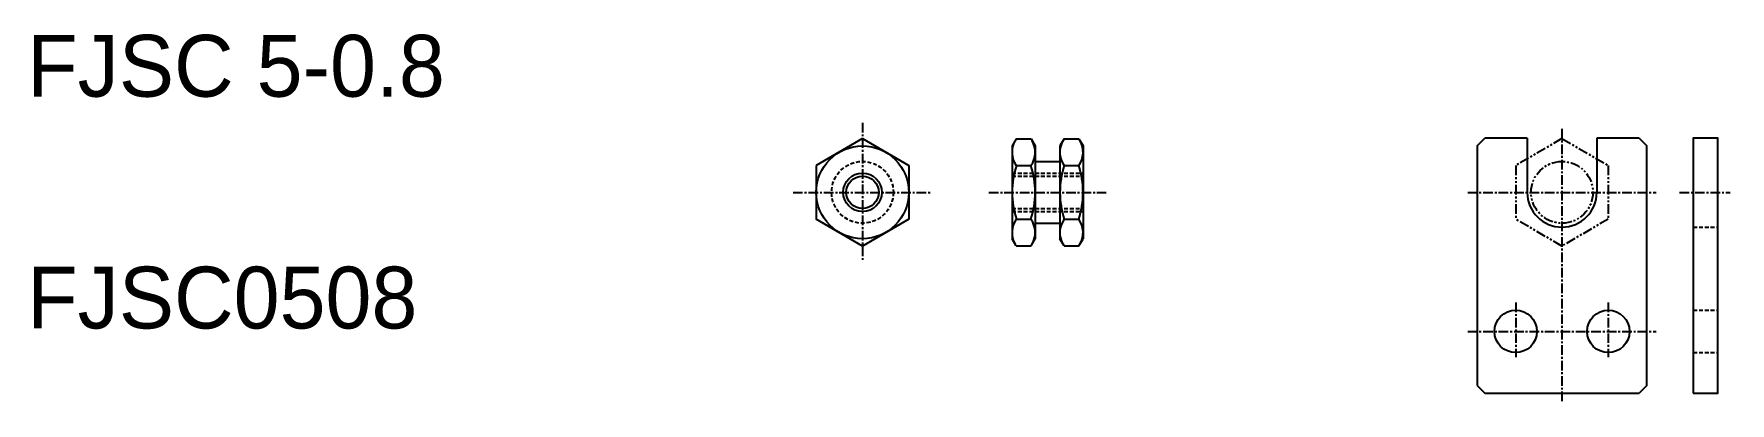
# Model space of a CAD drawing. Extents: x 97 to 317, y 116 to 164.
import ezdxf

# ---------------------------------------------------------------- set-up
doc = ezdxf.new("R2010")
doc.units = 0
for name, pattern in [('CENTER', [2, 1.25, -0.25, 0.25, -0.25]), ('DASHED', [0.75, 0.5, -0.25]), ('PHANTOM', [2.5, 1.25, -0.25, 0.25, -0.25, 0.25, -0.25])]:
    doc.linetypes.add(name, pattern=pattern)
doc.layers.get('0').update_dxf_attribs({"linetype": 'CONTINUOUS'})
doc.layers.add('CENTER', color=1, linetype='CENTER')

msp = doc.modelspace()

# ---------------------------------------------------------------- linework, layer by layer
at = {"color": 7, "linetype": 'CONTINUOUS'}
for p, q in [((204.72, 150.72), (198.72, 147.23)), ((204.72, 150.72), (210.72, 147.23)), ((224.63, 150.7), (224.09, 149.77)), ((224.09, 149.77), (224.09, 137.77)), ((224.63, 150.7), (226.56, 150.7)), ((226.56, 150.7), (227.09, 149.77)), ((227.09, 149.77), (227.09, 137.77)), ((230.83, 150.7), (230.29, 149.77)), ((230.29, 149.77), (230.29, 137.77)), ((230.83, 150.7), (232.76, 150.7)), ((232.76, 150.7), (233.29, 149.77)), ((233.29, 149.77), (233.29, 137.77)), ((284.33, 149.77), (285.33, 150.77)), ((284.33, 149.77), (284.33, 118.77)), ((290.83, 150.77), (285.33, 150.77)), ((290.83, 150.77), (290.83, 143.77)), ((299.83, 150.77), (299.83, 143.77)), ((305.33, 150.77), (299.83, 150.77)), ((305.33, 150.77), (306.33, 149.77)), ((306.33, 118.77), (306.33, 149.77)), ((198.72, 147.23), (198.72, 140.3)), ((210.72, 147.23), (210.72, 140.3)), ((224.64, 147.23), (226.54, 147.23)), ((227.09, 147.77), (230.29, 147.77)), ((230.84, 147.23), (232.74, 147.23)), ((204.72, 136.82), (198.72, 140.3)), ((210.72, 140.3), (204.72, 136.82)), ((224.64, 140.3), (226.54, 140.3)), ((227.09, 139.77), (230.29, 139.77)), ((230.84, 140.3), (232.74, 140.3)), ((224.63, 136.84), (224.09, 137.77)), ((224.63, 136.84), (226.56, 136.84)), ((226.56, 136.84), (227.09, 137.77)), ((230.83, 136.84), (230.29, 137.77)), ((230.83, 136.84), (232.76, 136.84)), ((232.76, 136.84), (233.29, 137.77)), ((284.33, 118.77), (285.33, 117.77)), ((306.33, 118.77), (305.33, 117.77)), ((285.33, 117.77), (305.33, 117.77))]:
    msp.add_line(p, q, dxfattribs=at)
for p, q in [((203.22, 149.83), (203.22, 149.83)), ((201.72, 148.96), (201.72, 148.96))]:
    msp.add_line(p, q)
at = {"color": 3, "linetype": 'PHANTOM'}
for p, q in [((295.33, 150.72), (289.33, 147.23)), ((295.33, 150.72), (301.33, 147.23)), ((289.33, 147.23), (289.33, 140.3)), ((301.33, 147.23), (301.33, 140.3)), ((295.33, 136.82), (289.33, 140.3)), ((301.33, 140.3), (295.33, 136.82))]:
    msp.add_line(p, q, dxfattribs=at)
at = {"color": 3, "linetype": 'DASHED'}
for p, q in [((224.09, 146.27), (233.29, 146.27)), ((224.09, 145.87), (233.29, 145.87)), ((224.09, 141.67), (233.29, 141.67)), ((224.09, 141.27), (233.29, 141.27)), ((312.33, 139.27), (315.53, 139.27)), ((312.33, 128.52), (315.53, 128.52)), ((312.33, 123.02), (315.53, 123.02))]:
    msp.add_line(p, q, dxfattribs=at)
at = {"color": 7, "linetype": 'CONTINUOUS'}
msp.add_lwpolyline([(312.33, 117.77), (315.53, 117.77), (315.53, 150.77), (312.33, 150.77)], close=True, dxfattribs=at)
for centre, radius in [((204.72, 143.77), 6), ((204.72, 143.77), 2.1), ((289.33, 125.77), 2.75), ((301.33, 125.77), 2.75)]:
    msp.add_circle(centre, radius, dxfattribs=at)
at = {"color": 3, "linetype": 'DASHED'}
msp.add_circle((204.72, 143.77), 4, dxfattribs=at)
at = {"color": 3, "linetype": 'PHANTOM'}
msp.add_circle((295.33, 143.77), 4, dxfattribs=at)
at = {"color": 3}
msp.add_circle((204.72, 143.77), 2.5, dxfattribs=at)
at = {"color": 7, "linetype": 'CONTINUOUS'}
for centre, radius, start, end in [((227.09, 148.96), 3, 150, 215.2644), ((224.09, 148.96), 3, 324.7356, 30), ((233.29, 148.96), 3, 150, 215.2644), ((230.29, 148.96), 3, 324.7356, 30), ((235.27, 143.77), 11.17, 161.9403, 198.0597), ((215.92, 143.77), 11.17, 341.9403, 18.0597), ((241.47, 143.77), 11.17, 161.9403, 198.0597), ((222.12, 143.77), 11.17, 341.9403, 18.0597), ((295.33, 143.77), 4.5, 180, 0), ((227.09, 138.57), 3, 144.7356, 210), ((224.09, 138.57), 3, 330, 35.2644), ((233.29, 138.57), 3, 144.7356, 210), ((230.29, 138.57), 3, 330, 35.2644)]:
    msp.add_arc(centre, radius, start, end, dxfattribs=at)
at = {"layer": 'CENTER', "color": 1, "linetype": 'CENTER'}
for p, q in [((204.72, 152.77), (204.72, 134.77)), ((295.33, 151.98), (295.33, 116.5)), ((195.72, 143.77), (213.72, 143.77)), ((221.09, 143.77), (236.29, 143.77)), ((283.12, 143.77), (307.51, 143.77)), ((310.56, 143.77), (317.1, 143.77)), ((289.33, 129.52), (289.33, 122.43)), ((301.33, 129.52), (301.33, 122.43)), ((283.12, 125.77), (307.51, 125.77))]:
    msp.add_line(p, q, dxfattribs=at)

# ---------------------------------------------------------------- texts
at = {"color": 7, "linetype": 'CONTINUOUS'}
for s, p in [('FJSC 5-0.8', (96.52, 156.15)), ('FJSC0508', (96.52, 126.15))]:
    msp.add_text(s, height=8, dxfattribs=at).set_placement(p)

doc.saveas('drawing.dxf')
